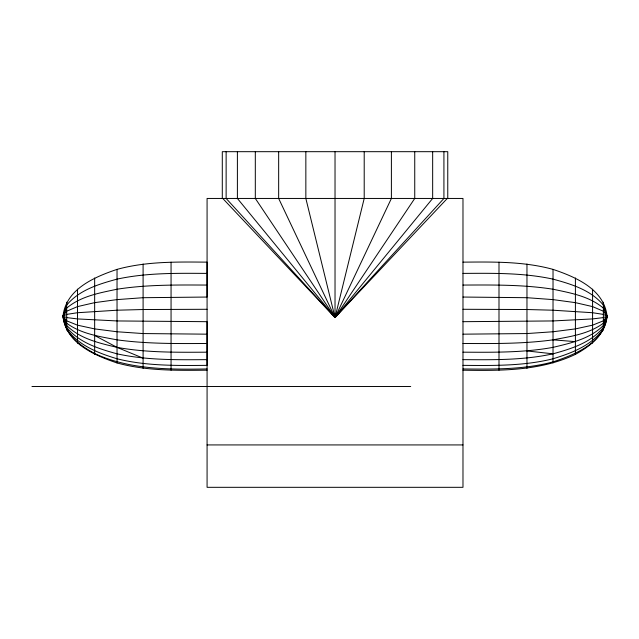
<?xml version="1.0" encoding="UTF-8"?>
<svg xmlns="http://www.w3.org/2000/svg" width="639" height="639" viewBox="0 0 639 639"><rect width="100%" height="100%" fill="white"/><g stroke="black" fill="none" stroke-linecap="round" stroke-linejoin="round"><path stroke-width="0.96" d="M222.771 198.449L335.028 317.543L335.028 151.683M226.134 151.683L226.134 198.449L335.028 317.543L364.206 198.449L364.206 151.683M207.076 368.967C169.199 369.51 129.757 369.853 94.66 353.503C79.939 345.587 64.547 334.189 63.013 316.169C65.921 289.068 94.444 277.014 117.033 269.378C146.363 261.319 176.931 261.894 207.076 262.142L207.076 487.317L462.979 487.317L462.979 198.449L207.076 198.449L207.076 297.047L143.096 297.702L117.033 299.611L94.66 302.646L77.487 306.608L66.688 311.217L63.013 316.169C65.921 343.263 94.444 355.316 117.033 362.952C146.363 371.019 176.931 370.444 207.076 370.197M462.979 370.197C500.888 370.764 540.402 371.067 575.404 354.365C590.284 346.218 605.572 334.405 607.05 316.169C604.143 289.068 575.619 277.014 553.023 269.378C523.692 261.319 493.124 261.894 462.979 262.142M462.979 273.396C493.076 273.22 523.445 272.709 553.023 279.131C571.322 284.123 590.787 289.946 603.368 305.099L607.05 316.169C603.983 342.991 575.348 354.429 553.023 361.89C523.66 369.773 493.124 369.206 462.979 368.967M462.979 285.058C493.036 284.938 523.237 284.539 553.023 289.227C570.547 292.942 589.278 296.176 603.368 308.118L607.05 316.169L603.368 328.901C591.554 345.579 571.841 353.04 553.023 358.775C523.581 366.139 493.1 365.588 462.979 365.364M462.979 297.047L526.967 297.702L553.023 299.611L575.404 302.646L592.577 306.608L603.368 311.217L607.05 316.169L603.368 327.416C590.875 342.744 571.378 348.742 553.023 353.822C523.453 360.34 493.076 359.829 462.979 359.645M207.076 285.058C177.019 284.938 146.818 284.539 117.033 289.227C99.508 292.942 80.786 296.176 66.688 308.118L63.013 316.169L66.688 317.599L77.487 318.925L117.033 320.946L207.076 321.689L207.076 365.364C176.955 365.588 146.483 366.139 117.033 358.775C98.214 353.04 78.509 345.579 66.688 328.901L63.013 316.169L66.688 305.099C79.268 289.946 98.741 284.123 117.033 279.131C146.619 272.709 176.987 273.22 207.076 273.396M462.979 309.284L526.967 309.524L553.023 310.211L592.577 312.727L603.368 314.388L607.05 316.169L603.368 325.491C589.925 338.862 570.843 343.111 553.023 347.36C523.317 352.776 493.052 352.329 462.979 352.185M237.396 151.683L237.396 198.449L335.028 317.543L391.395 198.449L391.395 151.683M462.979 321.689L553.023 320.946L592.577 318.925L603.368 317.599L607.05 316.169L603.368 323.238C588.783 333.981 570.363 336.537 553.023 339.836C523.189 343.958 493.028 343.606 462.979 343.494M255.312 151.683L255.312 198.449L335.028 317.543L414.743 198.449L414.743 151.683M607.05 316.169L603.368 320.826L592.577 325.171L575.404 328.901L553.023 331.761L526.967 333.558L462.979 334.173M278.66 151.683L278.66 198.449L335.028 317.543L432.659 198.449L432.659 151.683M305.849 151.683L305.849 198.449L335.028 317.543L443.921 198.449L443.921 151.683M335.028 317.543L447.292 198.449M207.076 359.645C176.979 359.829 146.603 360.34 117.033 353.822C98.686 348.742 79.18 342.744 66.688 327.416L63.013 316.169L66.688 314.388L77.487 312.727L117.033 310.211L143.096 309.524L207.076 309.284M207.076 334.173L143.096 333.558L117.033 331.761L94.66 328.901L77.487 325.171L66.688 320.826L63.013 316.169L66.688 325.491C80.131 338.862 99.221 343.111 117.033 347.36C146.738 352.776 177.011 352.329 207.076 352.185M207.076 343.494C177.035 343.606 146.874 343.958 117.033 339.836C99.7 336.537 81.281 333.981 66.688 323.238L63.013 316.169M31.95 386.499L410.701 386.499M207.076 444.928L462.979 444.928M553.023 339.836L575.404 341.633M526.967 350.955L553.023 353.822M143.096 358.159L117.033 347.36L94.66 335.491M603.368 302.183L603.368 330.147M592.577 289.155L592.577 343.183M575.404 277.965L575.404 354.365M553.023 269.378L553.023 362.952M526.967 263.979L526.967 368.352M498.995 262.142L498.995 370.197M447.763 198.449L447.763 151.683L222.292 151.683L222.292 198.449M171.06 262.142L171.06 370.197M143.096 263.979L143.096 368.352M117.033 269.378L117.033 362.952M94.66 277.965L94.66 354.365M77.487 289.155L77.487 343.183M66.688 302.183L66.688 330.147"/></g></svg>
